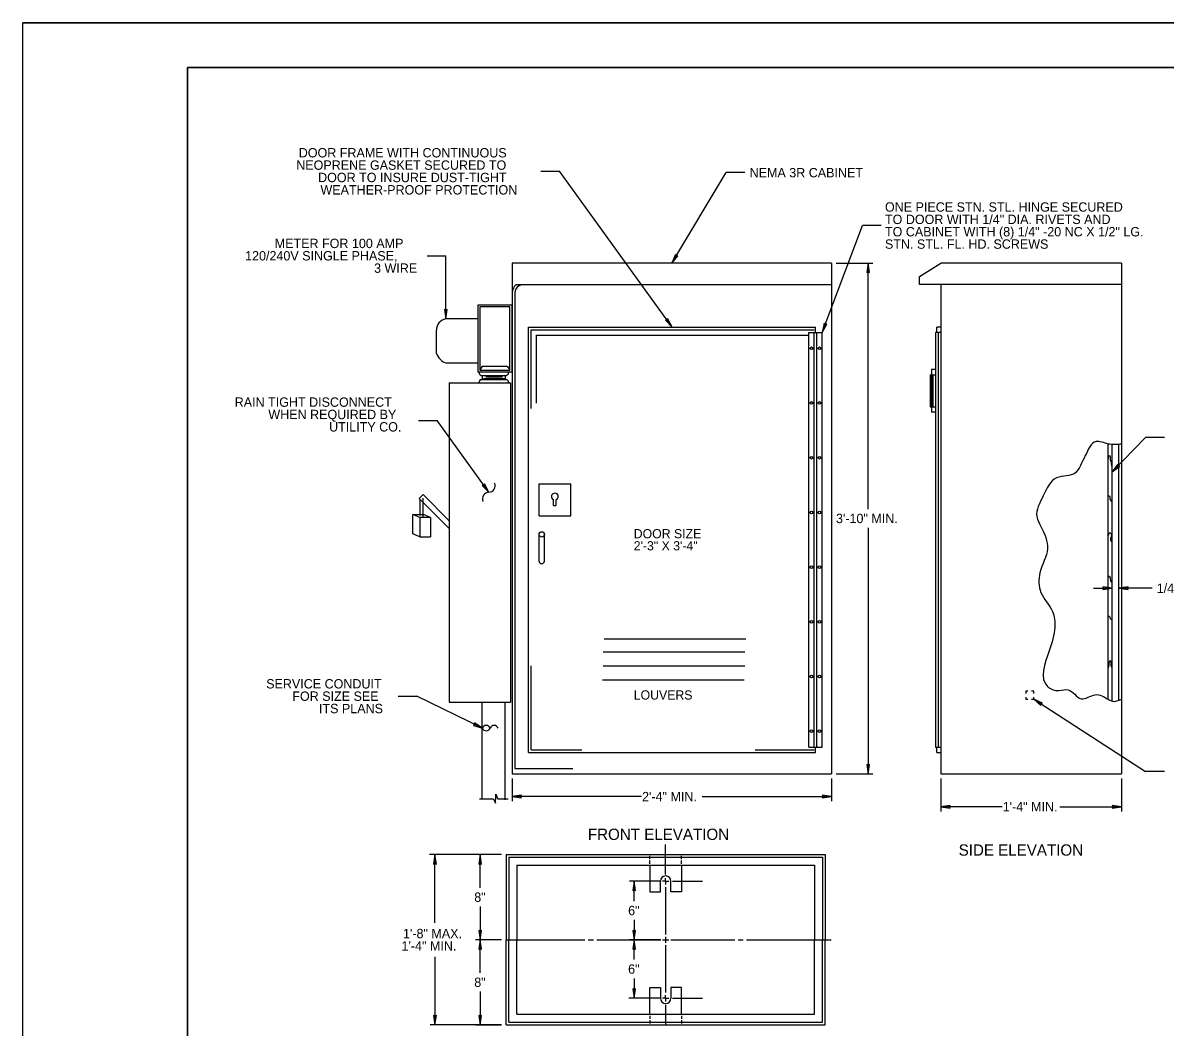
# Model space of a CAD drawing. Extents: x 507436 to 508484, y 495513 to 496173.
# Drawn here: x 507436.3 to 507818.9, y 495836.6 to 496172.9 of the extents above; entities that cross this region are included whole.
import ezdxf

# ---------------------------------------------------------------- set-up
doc = ezdxf.new("R2010")
doc.units = 0
doc.layers.add('1', color=7, linetype='Continuous')
doc.layers.add('41', color=7, linetype='Continuous')

msp = doc.modelspace()

# ---------------------------------------------------------------- linework, layer by layer
at = {"layer": '1'}
for p, q in [((508484.48, 496172.95), (507436.31, 496172.95)), ((507491.48, 496157.95), (507491.48, 495527.95)), ((508481.48, 496157.95), (507491.48, 496157.95)), ((507609.76, 496123.26), (507616.03, 496123.26)), ((507653.73, 496071.07), (507616.03, 496123.26)), ((507653.69, 496092.44), (507671.9, 496122.79)), ((507678.17, 496122.79), (507671.9, 496122.79)), ((507704.04, 496069.27), (507717.52, 496105.09)), ((507723.79, 496105.09), (507717.52, 496105.09)), ((507571.72, 496094.93), (507577.99, 496094.93)), ((507577.99, 496073.78), (507577.99, 496094.93)), ((507600.23, 496092.44), (507600.23, 495921.45)), ((507707.15, 496092.44), (507600.23, 496092.44)), ((507707.15, 496092.44), (507707.15, 495921.45)), ((507708.72, 496092.44), (507720.96, 496092.44)), ((507719.4, 496010.08), (507719.4, 496092.44)), ((507736.59, 496087.99), (507743.72, 496092.44)), ((507804.28, 496092.44), (507743.72, 496092.44)), ((507804.28, 496092.44), (507804.28, 495921.45)), ((507736.59, 496085.31), (507736.59, 496087.99)), ((507601.14, 496082.55), (507601.14, 496045.15)), ((507601.55, 496085.31), (507707.15, 496085.31)), ((507804.28, 496085.31), (507736.59, 496085.31)), ((507743.72, 496085.31), (507743.72, 495921.45)), ((507588.78, 496055.93), (507588.78, 496078.53)), ((507588.78, 496078.53), (507600.06, 496078.53)), ((507589.35, 496077.81), (507589.35, 496056.61)), ((507599.38, 496077.81), (507589.35, 496077.81)), ((507599.38, 496056.61), (507599.38, 496077.81)), ((507600.06, 496078.53), (507600.06, 496055.93)), ((507588.78, 496073.77), (507578, 496073.77)), ((507605.64, 495928.57), (507605.64, 496071.07)), ((507605.64, 496071.07), (507701.82, 496071.07)), ((507606.52, 496070.18), (507701.37, 496070.18)), ((507606.52, 496043.73), (507606.52, 496070.18)), ((507701.82, 496069.27), (507701.82, 496071.07)), ((507743.72, 496071.07), (507742.38, 496071.07)), ((507742.38, 496069.27), (507742.38, 496071.07)), ((507574.81, 496062.45), (507574.81, 496070.03)), ((507608.32, 496068.39), (507699.6, 496068.39)), ((507608.32, 496045.56), (507608.32, 496068.39)), ((507699.6, 495930.34), (507699.6, 496069.27)), ((507699.6, 496069.27), (507704.04, 496069.27)), ((507701.37, 495930.34), (507701.37, 496069.27)), ((507702.25, 495930.34), (507702.25, 496069.27)), ((507704.04, 495930.34), (507704.04, 496069.27)), ((507741.95, 496069.27), (507741.95, 495930.34)), ((507743.72, 496069.27), (507741.95, 496069.27)), ((507742.83, 496069.27), (507742.83, 495930.34)), ((507700.48, 496063.94), (507700.48, 496063.94)), ((507703.16, 496063.94), (507703.16, 496063.94)), ((507588.78, 496058.92), (507578.2, 496058.92)), ((507600.06, 496055.93), (507588.78, 496055.93)), ((507590.2, 496057.95), (507589.32, 496056.64)), ((507589.35, 496056.61), (507599.38, 496056.61)), ((507589.86, 496054.82), (507598.21, 496054.82)), ((507590.2, 496057.95), (507598.55, 496057.95)), ((507590.2, 496054.82), (507590.2, 496053.53)), ((507597.84, 496054.82), (507597.84, 496053.53)), ((507598.55, 496057.95), (507599.38, 496056.7)), ((507740.15, 496055.02), (507740.15, 496044.33)), ((507740.15, 496055.02), (507741.95, 496055.02)), ((507741.95, 496056.82), (507740.61, 496056.82)), ((507740.61, 496056.82), (507740.61, 496055.02)), ((507740.61, 496055.02), (507740.61, 496044.33)), ((507741.06, 496055.02), (507741.06, 496044.33)), ((507579.14, 496052.39), (507579.14, 495945.47)), ((507579.14, 496052.39), (507599.69, 496052.39)), ((507589.86, 496053.53), (507598.21, 496053.53)), ((507590.6, 496053.82), (507597.58, 496053.82)), ((507591.34, 496054.33), (507596.93, 496054.33)), ((507592.28, 496052.39), (507598.07, 496052.39)), ((507599.69, 496052.39), (507599.69, 495945.47)), ((507601.14, 496045.15), (507601.14, 495979.27)), ((507700.48, 496045.62), (507700.48, 496045.62)), ((507703.16, 496045.62), (507703.16, 496045.62)), ((507740.15, 496044.33), (507741.95, 496044.33)), ((507740.61, 496044.33), (507740.61, 496042.57)), ((507568.77, 496039.74), (507575.04, 496039.74)), ((507592.38, 496015.71), (507575.04, 496039.74)), ((507741.95, 496042.57), (507740.61, 496042.57)), ((507799.83, 495946.38), (507799.83, 496031.88)), ((507801.17, 496022.54), (507812.36, 496034.11)), ((507818.63, 496034.11), (507812.36, 496034.11)), ((507801.17, 495945.81), (507801.17, 496031.76)), ((507803.39, 495946.08), (507803.39, 496031.73)), ((507700.48, 496027.29), (507700.48, 496027.29)), ((507703.16, 496027.29), (507703.16, 496027.29)), ((507609.2, 496007.83), (507609.2, 496018.51)), ((507609.2, 496018.51), (507619.89, 496018.51)), ((507619.89, 496007.83), (507619.89, 496018.51)), ((507570.34, 496014.92), (507569.08, 496013.63)), ((507579.14, 496003.6), (507569.08, 496013.63)), ((507569.28, 496013.44), (507569.28, 496007.96)), ((507570.31, 496013.72), (507570.31, 496007.48)), ((507579.14, 496006.11), (507570.34, 496014.92)), ((507614.05, 496011.33), (507614.07, 496013.24)), ((507614.93, 496011.33), (507614.93, 496013.24)), ((507614.05, 496011.33), (507614.93, 496011.33)), ((507700.48, 496008.97), (507700.48, 496008.97)), ((507703.16, 496008.97), (507703.16, 496008.97)), ((507569.25, 496007.22), (507566.95, 496008.22)), ((507566.95, 496001.81), (507566.95, 496008.22)), ((507566.95, 496008.22), (507570.51, 496008.22)), ((507572.82, 496007.22), (507569.25, 496007.22)), ((507569.25, 496007.22), (507569.25, 496000.78)), ((507572.82, 496007.22), (507570.51, 496008.22)), ((507572.82, 496007.22), (507572.82, 496000.78)), ((507609.2, 496007.83), (507619.89, 496007.83)), ((507569.25, 496000.78), (507566.95, 496001.81)), ((507609.2, 495992.69), (507609.2, 496001.58)), ((507610.97, 495992.69), (507610.97, 496001.58)), ((507719.4, 496003.81), (507719.4, 495921.45)), ((507569.25, 496000.78), (507572.82, 496000.78)), ((507700.48, 495990.64), (507700.48, 495990.64)), ((507703.16, 495990.64), (507703.16, 495990.64)), ((507804.28, 495987.54), (507804.28, 495982.01)), ((507794.9, 495983.58), (507801.17, 495983.58)), ((507814.51, 495983.58), (507803.39, 495983.58)), ((507601.14, 495979.27), (507601.14, 495923.18)), ((507700.48, 495972.32), (507700.48, 495972.32)), ((507703.16, 495972.32), (507703.16, 495972.32)), ((507630.99, 495966.62), (507678.45, 495966.62)), ((507630.69, 495962.24), (507678.15, 495962.24)), ((507606.52, 495929.45), (507606.52, 495957.61)), ((507630.69, 495957.56), (507678.15, 495957.56)), ((507630.4, 495952.88), (507677.86, 495952.88)), ((507700.48, 495954.02), (507700.48, 495954.02)), ((507703.16, 495954.02), (507703.16, 495954.02)), ((507772.93, 495949.06), (507772.21, 495949.06)), ((507772.21, 495949.06), (507772.21, 495948.32)), ((507774.89, 495949.06), (507774.18, 495949.06)), ((507774.89, 495948.32), (507774.89, 495949.06)), ((507561.98, 495947.46), (507568.25, 495947.46)), ((507590.21, 495936.66), (507568.25, 495947.46)), ((507579.14, 495945.47), (507599.69, 495945.47)), ((507590.2, 495912.81), (507590.2, 495945.47)), ((507597.84, 495912.75), (507597.84, 495945.47)), ((507772.21, 495947.12), (507772.21, 495946.38)), ((507772.21, 495946.38), (507772.93, 495946.38)), ((507774.18, 495946.38), (507774.89, 495946.38)), ((507774.89, 495946.38), (507774.89, 495947.1)), ((507774.89, 495946.38), (507812.36, 495922.19)), ((507700.48, 495935.7), (507700.48, 495935.7)), ((507703.16, 495935.7), (507703.16, 495935.7)), ((507605.64, 495928.57), (507701.82, 495928.57)), ((507606.52, 495929.45), (507623.56, 495929.45)), ((507681.53, 495929.45), (507701.37, 495929.45)), ((507699.6, 495930.34), (507704.04, 495930.34)), ((507701.82, 495928.57), (507701.82, 495930.34)), ((507741.95, 495930.34), (507743.72, 495930.34)), ((507742.38, 495928.57), (507742.38, 495930.34)), ((507742.38, 495928.57), (507743.72, 495928.57)), ((507600.23, 495921.45), (507707.15, 495921.45)), ((507601.14, 495923.18), (507620.51, 495923.18)), ((507708.72, 495921.45), (507720.96, 495921.45)), ((507743.72, 495921.45), (507804.28, 495921.45)), ((507818.63, 495922.19), (507812.36, 495922.19)), ((507600.23, 495919.88), (507600.23, 495912.22)), ((507707.15, 495919.88), (507707.15, 495912.22)), ((507743.72, 495919.88), (507743.72, 495908.83)), ((507804.28, 495919.88), (507804.28, 495908.83)), ((507594.66, 495911.59), (507594.7, 495913.84)), ((507594.7, 495913.84), (507594.72, 495914.55)), ((507594.72, 495914.55), (507595.4, 495912.93)), ((507643.55, 495913.78), (507600.23, 495913.78)), ((507663.83, 495913.78), (507707.15, 495913.78)), ((507589.23, 495913.03), (507593.9, 495913.03)), ((507593.9, 495913.03), (507594.66, 495911.59)), ((507598.83, 495912.94), (507595.49, 495912.94)), ((507764.31, 495910.4), (507743.72, 495910.4)), ((507783.68, 495910.4), (507804.28, 495910.4)), ((507596.39, 495894.35), (507572.51, 495894.35)), ((507596.59, 495894.35), (507572.78, 495894.35)), ((507574.35, 495871.55), (507574.35, 495894.35)), ((507596.59, 495894.35), (507587.92, 495894.35)), ((507589.48, 495883.23), (507589.48, 495894.35)), ((507598.16, 495894.35), (507705.03, 495894.35)), ((507598.16, 495894.35), (507598.16, 495865.85)), ((507651.6, 495887.65), (507651.6, 495897.74)), ((507705.03, 495894.35), (507705.03, 495865.85)), ((507599.07, 495893.46), (507704.15, 495893.46)), ((507599.07, 495893.46), (507599.07, 495865.85)), ((507601.72, 495890.78), (507701.47, 495890.78)), ((507601.72, 495890.78), (507601.72, 495865.85)), ((507646.27, 495892.84), (507646.27, 495893.95)), ((507646.27, 495891.3), (507646.27, 495892.38)), ((507646.27, 495890.78), (507646.27, 495881.86)), ((507656.95, 495892.84), (507656.95, 495893.95)), ((507656.95, 495891.3), (507656.95, 495892.38)), ((507656.95, 495890.78), (507656.95, 495881.86)), ((507701.47, 495890.78), (507701.47, 495865.85)), ((507704.15, 495893.46), (507704.15, 495865.85)), ((507651.6, 495885.43), (507651.6, 495886.51)), ((507650.03, 495885.43), (507639.47, 495885.43)), ((507641.04, 495878.76), (507641.04, 495885.43)), ((507649.83, 495881.86), (507649.83, 495885.43)), ((507651.6, 495885.43), (507650.54, 495885.43)), ((507651.6, 495885.43), (507652.68, 495885.43)), ((507651.6, 495885.43), (507651.6, 495884.37)), ((507651.6, 495883.49), (507651.6, 495867.64)), ((507653.39, 495881.86), (507653.39, 495885.43)), ((507653.9, 495885.43), (507663.91, 495885.43)), ((507646.27, 495881.86), (507649.83, 495881.86)), ((507656.95, 495881.86), (507653.39, 495881.86)), ((507589.48, 495876.96), (507589.48, 495865.85)), ((507641.04, 495872.49), (507641.04, 495865.83)), ((507596.59, 495865.85), (507587.92, 495865.85)), ((507589.48, 495854.73), (507589.48, 495865.85)), ((507598.16, 495837.35), (507598.16, 495865.85)), ((507598.16, 495865.85), (507624.58, 495865.85)), ((507599.07, 495838.23), (507599.07, 495865.85)), ((507601.72, 495840.91), (507601.72, 495865.85)), ((507625.66, 495865.85), (507627.43, 495865.85)), ((507628.51, 495865.85), (507649.89, 495865.85)), ((507650.03, 495865.83), (507639.47, 495865.83)), ((507650.03, 495865.83), (507639.47, 495865.83)), ((507641.04, 495859.17), (507641.04, 495865.83)), ((507650.6, 495865.85), (507652.68, 495865.85)), ((507651.6, 495866.87), (507651.6, 495864.79)), ((507651.6, 495865.85), (507651.6, 495865.85)), ((507651.6, 495863.99), (507651.6, 495848.21)), ((507653.39, 495865.85), (507674.77, 495865.85)), ((507675.85, 495865.85), (507677.62, 495865.85)), ((507678.7, 495865.85), (507707.06, 495865.85)), ((507701.47, 495840.91), (507701.47, 495865.85)), ((507704.15, 495838.23), (507704.15, 495865.85)), ((507705.03, 495837.35), (507705.03, 495865.85)), ((507574.35, 495860.14), (507574.35, 495837.35)), ((507641.04, 495852.9), (507641.04, 495846.24)), ((507589.48, 495848.46), (507589.48, 495837.35)), ((507646.27, 495840.91), (507646.27, 495849.8)), ((507646.27, 495849.8), (507649.83, 495849.8)), ((507649.83, 495849.8), (507649.83, 495846.24)), ((507653.39, 495849.8), (507653.39, 495846.24)), ((507656.95, 495849.8), (507653.39, 495849.8)), ((507656.95, 495840.91), (507656.95, 495849.8)), ((507649.35, 495846.24), (507639.31, 495846.24)), ((507650.03, 495846.24), (507639.47, 495846.24)), ((507651.6, 495846.24), (507650.54, 495846.24)), ((507651.6, 495846.24), (507651.6, 495847.32)), ((507651.6, 495846.24), (507652.68, 495846.24)), ((507651.6, 495846.24), (507651.6, 495845.19)), ((507653.9, 495846.24), (507663.91, 495846.24)), ((507601.72, 495840.91), (507701.47, 495840.91)), ((507651.6, 495844.05), (507651.6, 495837.35)), ((507596.59, 495837.35), (507572.78, 495837.35)), ((507587.92, 495837.35), (507596.59, 495837.35)), ((507598.16, 495837.35), (507705.03, 495837.35)), ((507599.07, 495838.23), (507704.15, 495838.23)), ((507646.27, 495840.4), (507646.27, 495839.31)), ((507646.27, 495838.86), (507646.27, 495837.75)), ((507656.95, 495840.4), (507656.95, 495839.31)), ((507656.95, 495838.86), (507656.95, 495837.75))]:
    msp.add_line(p, q, dxfattribs=at)
for points in [[(507653.69, 496092.44), (507655.69, 496094.9), (507655.13, 496094.84), (507654.92, 496095.36)], [(507653.69, 496092.44), (507655.69, 496094.9), (507655.13, 496094.84), (507654.92, 496095.36)], [(507719.4, 496092.44), (507718.95, 496089.3), (507719.4, 496089.63), (507719.85, 496089.3)], [(507719.4, 496092.44), (507718.95, 496089.3), (507719.4, 496089.63), (507719.85, 496089.3)], [(507577.99, 496073.78), (507578.44, 496076.92), (507577.99, 496076.58), (507577.54, 496076.92)], [(507653.73, 496071.07), (507652.25, 496073.87), (507652.09, 496073.34), (507651.53, 496073.35)], [(507704.04, 496069.27), (507705.57, 496072.05), (507705.03, 496071.9), (507704.73, 496072.37)], [(507801.17, 496022.54), (507803.67, 496024.49), (507803.12, 496024.56), (507803.03, 496025.11)], [(507592.38, 496015.71), (507590.91, 496018.52), (507590.74, 496017.98), (507590.18, 496017.99)], [(507801.17, 495983.58), (507798.03, 495984.03), (507798.36, 495983.58), (507798.03, 495983.13)], [(507801.17, 495983.58), (507798.03, 495984.03), (507798.36, 495983.58), (507798.03, 495983.13)], [(507803.36, 495983.58), (507806.5, 495983.13), (507806.17, 495983.58), (507806.5, 495984.03)], [(507774.89, 495946.38), (507777.29, 495944.3), (507777.25, 495944.86), (507777.78, 495945.06)], [(507590.21, 495936.66), (507587.59, 495938.45), (507587.69, 495937.9), (507587.19, 495937.65)], [(507590.21, 495936.66), (507587.59, 495938.45), (507587.69, 495937.9), (507587.19, 495937.65)], [(507719.4, 495921.45), (507719.85, 495924.59), (507719.4, 495924.25), (507718.95, 495924.59)], [(507600.23, 495913.78), (507603.37, 495913.33), (507603.04, 495913.78), (507603.37, 495914.23)], [(507600.23, 495913.78), (507603.37, 495913.33), (507603.04, 495913.78), (507603.37, 495914.23)], [(507707.15, 495913.78), (507704.01, 495914.23), (507704.35, 495913.78), (507704.01, 495913.33)], [(507707.15, 495913.78), (507704.01, 495914.23), (507704.35, 495913.78), (507704.01, 495913.33)], [(507743.72, 495910.4), (507746.86, 495909.95), (507746.52, 495910.4), (507746.86, 495910.85)], [(507743.72, 495910.4), (507746.86, 495909.95), (507746.52, 495910.4), (507746.86, 495910.85)], [(507804.28, 495910.4), (507801.13, 495910.85), (507801.47, 495910.4), (507801.13, 495909.95)], [(507574.35, 495894.35), (507573.9, 495891.2), (507574.35, 495891.54), (507574.8, 495891.2)], [(507574.35, 495894.35), (507573.9, 495891.2), (507574.35, 495891.54), (507574.8, 495891.2)], [(507589.48, 495894.35), (507589.03, 495891.2), (507589.48, 495891.54), (507589.93, 495891.2)], [(507641.04, 495885.43), (507640.59, 495882.28), (507641.04, 495882.62), (507641.49, 495882.28)], [(507589.48, 495865.85), (507589.93, 495868.99), (507589.48, 495868.65), (507589.03, 495868.99)], [(507589.48, 495865.85), (507589.93, 495868.99), (507589.48, 495868.65), (507589.03, 495868.99)], [(507641.04, 495865.83), (507641.49, 495868.97), (507641.04, 495868.64), (507640.59, 495868.97)], [(507641.04, 495865.83), (507641.49, 495868.97), (507641.04, 495868.64), (507640.59, 495868.97)], [(507589.48, 495865.85), (507589.03, 495862.71), (507589.48, 495863.04), (507589.93, 495862.71)], [(507641.04, 495865.83), (507640.59, 495862.69), (507641.04, 495863.03), (507641.49, 495862.69)], [(507641.04, 495846.24), (507641.49, 495849.38), (507641.04, 495849.05), (507640.59, 495849.38)], [(507574.35, 495837.35), (507574.8, 495840.49), (507574.35, 495840.15), (507573.9, 495840.49)], [(507574.35, 495837.35), (507574.8, 495840.49), (507574.35, 495840.15), (507573.9, 495840.49)], [(507589.48, 495837.35), (507589.93, 495840.49), (507589.48, 495840.15), (507589.03, 495840.49)]]:
    msp.add_lwpolyline(points, close=True, dxfattribs=at)
for centre, radius in [((507700.48, 496063.93), 0.445), ((507703.15, 496063.93), 0.445), ((507700.48, 496045.62), 0.445), ((507703.15, 496045.62), 0.445), ((507700.48, 496027.29), 0.445), ((507703.15, 496027.29), 0.445), ((507700.48, 496008.97), 0.445), ((507703.15, 496008.97), 0.445), ((507610.09, 496001.6), 0.891), ((507700.48, 495990.65), 0.445), ((507703.15, 495990.65), 0.445), ((507700.48, 495972.33), 0.445), ((507703.15, 495972.33), 0.445), ((507700.48, 495954.01), 0.445), ((507703.15, 495954.01), 0.445), ((507700.48, 495935.69), 0.445), ((507703.15, 495935.69), 0.445)]:
    msp.add_circle(centre, radius, dxfattribs=at)
for centre, radius, start, end in [((507603.81, 496082.56), 3.56, 129.3398, 180), ((507603.81, 496082.56), 2.67, 90, 180), ((507578.51, 496070.1), 3.71, 98.0441, 181.2205), ((507579.82, 496063.89), 5.23, 196.1071, 252.0704), ((507590.3, 496055.99), 1.25, 181.1337, 249.1612), ((507597.67, 496056.19), 1.47, 291.6587, 351.4146), ((507590.3, 496052.35), 1.25, 110.8388, 178.8663), ((507597.67, 496052.16), 1.47, 8.5854, 68.3413), ((507592.2, 496017.98), 2.28, 274.6206, 20.9898), ((507592.46, 496013.49), 2.22, 92.035, 202.3008), ((507614.5, 496014.3), 1.13, 291.9766, 248.0314), ((507610.09, 495992.69), 0.891, 180, 0), ((507591.52, 495936.16), 1.45, 22.6199, 157.3801), ((507591.52, 495937.27), 1.45, 202.6199, 337.3801), ((507594.19, 495936.16), 1.45, 22.6199, 157.3801), ((507651.61, 495885.44), 1.78, 0, 180), ((507651.61, 495846.25), 1.78, 180, 0)]:
    msp.add_arc(centre, radius, start, end, dxfattribs=at)
for points in [[(507804.28, 496031.88), (507799.83, 496031.88), (507795.75, 496032.71), (507792.16, 496028), (507790.51, 496024.7), (507788.86, 496022.22), (507782.5, 496020.54), (507778.08, 496014.47), (507775.89, 496007.57), (507777.26, 496004.26), (507779.48, 495996.8), (507776.97, 495988.79), (507777.26, 495982.18), (507781.13, 495975.82), (507781.96, 495970.58), (507780.02, 495962.57), (507779.48, 495950.69), (507783.33, 495949.32), (507786.38, 495949.6), (507790.8, 495946.55), (507795.5, 495947.92), (507799.83, 495946.38), (507801.28, 495945.73), (507804.28, 495946.38)], [(507799.86, 496026.86), (507799.94, 496027.49), (507800.29, 496028.09), (507800.43, 496027.66), (507800.51, 496026.66), (507800.86, 496025.1), (507801, 496024.5), (507801.17, 496024.58)], [(507799.8, 496013.95), (507799.97, 496014.47), (507800.11, 496014.55), (507800.37, 496014.32), (507800.37, 496013.67), (507800.66, 496012.96), (507800.83, 496012.7), (507801.17, 496013.12)], [(507799.74, 496000.99), (507800.03, 496001.7), (507800.26, 496002.18), (507800.8, 496001.9), (507800.68, 496000.62), (507800.94, 495999.25), (507801.17, 495999.2)], [(507799.86, 495987.02), (507800, 495987.53), (507800.06, 495987.65), (507800.4, 495987.31), (507800.51, 495986.65), (507800.63, 495986.02), (507800.8, 495985.71), (507801.17, 495985.96)], [(507799.83, 495973.97), (507799.89, 495974.14), (507800.03, 495974.25), (507800.26, 495974.06), (507800.4, 495973.68), (507800.66, 495973.26), (507801.11, 495973.4), (507801.17, 495973.48)], [(507799.83, 495956.67), (507799.91, 495957.04), (507800.06, 495957.58), (507800.14, 495957.95), (507800.2, 495958.58), (507800.4, 495959.26), (507800.51, 495959.38), (507800.68, 495959.15), (507800.71, 495958.44), (507800.71, 495957.95), (507800.77, 495957.53), (507800.91, 495957.3), (507801, 495957.24), (507801.14, 495957.38), (507801.17, 495957.43)]]:
    msp.add_spline(points, degree=3, dxfattribs=at)
at = {"layer": '41'}
for points in [[(507436.31, 496172.95), (508484.48, 496172.95), (508484.48, 495512.95), (507436.31, 495512.95)], [(507491.48, 496157.95), (508481.48, 496157.95), (508481.48, 495527.95), (507491.48, 495527.95)]]:
    msp.add_lwpolyline(points, close=True, dxfattribs=at)

# ---------------------------------------------------------------- texts
at = {"layer": '1'}
for s, height, p in [('DOOR FRAME WITH CONTINUOUS', 3.1349, (507528.72, 496127.87)), ('NEOPRENE GASKET SECURED TO', 3.1349, (507527.88, 496123.73)), ('NEMA 3R CABINET', 3.1349, (507679.73, 496121.19)), ('DOOR TO INSURE DUST-TIGHT', 3.1349, (507535.2, 496119.59)), ('WEATHER-PROOF PROTECTION', 3.1349, (507535.99, 496115.45)), ('ONE PIECE STN. STL. HINGE SECURED', 3.1349, (507725.06, 496109.7)), ('TO DOOR WITH 1/4" DIA. RIVETS AND', 3.1349, (507725.06, 496105.56)), ('TO CABINET WITH (8) 1/4" -20 NC X 1/2" LG.', 3.1349, (507725.06, 496101.42)), ('METER FOR 100 AMP', 3.1349, (507520.68, 496097.5)), ('STN. STL. FL. HD. SCREWS', 3.1349, (507725.06, 496097.28)), (' 120/240V SINGLE PHASE,', 3.1349, (507509.59, 496093.36)), ('3 WIRE', 3.135, (507553.95, 496089.22)), ('RAIN TIGHT DISCONNECT', 3.1349, (507507.26, 496044.35)), ('WHEN REQUIRED BY', 3.1349, (507518.54, 496040.21)), ('UTILITY CO.', 3.1349, (507538.88, 496036.07)), ('3\'-10" MIN.', 3.1349, (507708.65, 496005.38)), ('DOOR SIZE', 3.078, (507640.91, 496000.31)), ('2\'-3" X 3\'-4"', 3.0779, (507640.91, 495996.25)), ('1/4" AIR SPACE', 3.1349, (507816.08, 495982.01)), ('SERVICE CONDUIT', 3.1349, (507517.81, 495950)), ('FOR SIZE SEE', 3.1349, (507526.56, 495945.86)), ('LOUVERS', 3.078, (507640.91, 495946.29)), ('ITS PLANS', 3.135, (507535.49, 495941.72)), ('2\'-4" MIN.', 3.135, (507643.71, 495912.22)), ('1\'-4" MIN.', 3.135, (507764.49, 495908.83)), ('FRONT ELEVATION', 3.7903, (507625.55, 495899.26)), ('SIDE ELEVATION', 3.7903, (507749.73, 495894)), ('8"', 3.135, (507587.5, 495878.53)), ('6"', 3.135, (507639.04, 495874.06)), ('1\'-8" MAX.', 3.135, (507563.63, 495866.35)), ('1\'-4" MIN.', 3.135, (507563.14, 495862.21)), ('6"', 3.135, (507639.04, 495854.47)), ('8"', 3.135, (507587.5, 495850.03))]:
    msp.add_text(s, height=height, dxfattribs=at).set_placement(p)

doc.saveas('drawing.dxf')
